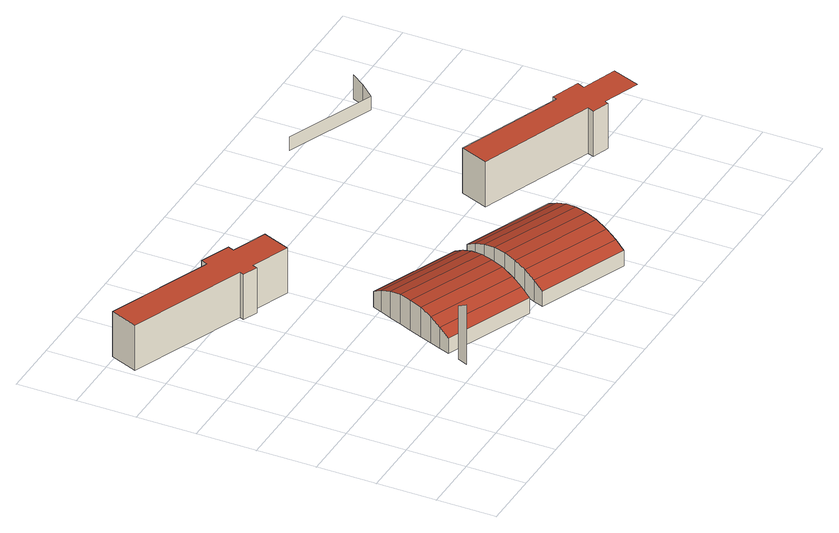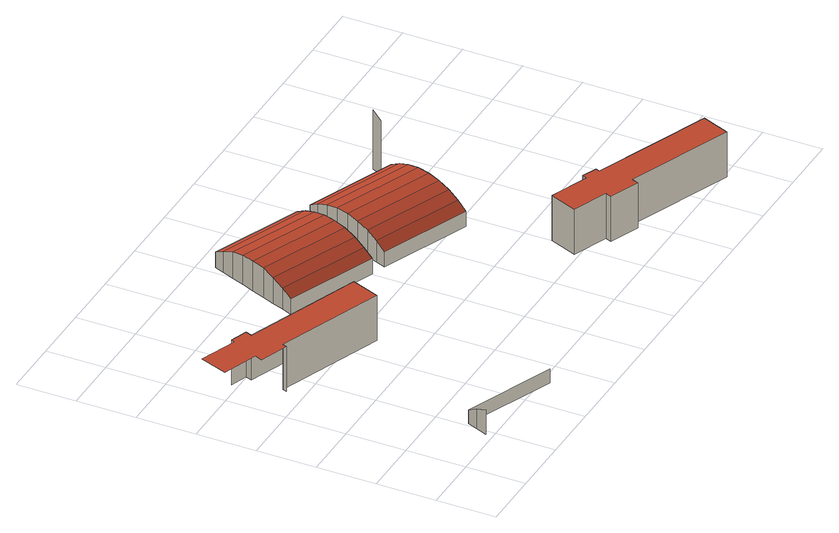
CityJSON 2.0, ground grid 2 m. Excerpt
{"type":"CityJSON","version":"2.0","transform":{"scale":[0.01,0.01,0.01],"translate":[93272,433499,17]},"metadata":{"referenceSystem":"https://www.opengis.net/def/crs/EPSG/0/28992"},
"CityObjects":{
"building1":{"type":"Building","attributes":{"measuredHeight":21.81},"children":["building1-1","building1-2"],"geometry":[{"type":"MultiSurface","lod":"2","boundaries":[[[0,1,2,3]],[[4,0,3,5]],[[6,7,8,9]],[[1,10,11,2]],[[12,13,14,15]],[[13,16,17,14]],[[16,18,19,17]],[[20,4,5,21]],[[18,22,23,19]],[[24,20,21,25]],[[10,1,0,4,20,24,26,27,28,29,30,31]],[[32,23,22,33]],[[10,31,34,11]],[[26,24,25,35]],[[36,12,15,37]],[[12,36,38,13]],[[39,32,33,40]],[[13,38,41,16]],[[31,30,42,34]],[[43,39,40,44]],[[27,26,35,45]],[[16,41,46,18]],[[47,43,44,48]],[[30,29,49,42]],[[18,46,50,22]],[[22,50,51,33]],[[29,28,52,49]],[[28,27,45,52]],[[33,51,53,40]],[[41,38,54,55]],[[40,53,56,44]],[[46,41,55,57]],[[44,56,58,48]],[[59,60,61,62]],[[63,47,48,58]],[[50,46,57,64]],[[60,65,66,61]],[[64,67,51,50]],[[65,68,69,66]],[[67,70,53,51]],[[71,69,68,72]],[[70,73,56,53]],[[74,71,72,75]],[[73,63,58,56]],[[76,74,75,77]],[[78,76,77,79]],[[65,80,81,68]],[[68,81,82,72]],[[72,82,83,75]],[[75,83,84,77]],[[77,84,85,79]],[[86,78,79,85]],[[87,88,82,81]],[[88,89,83,82]],[[89,90,84,83]],[[90,86,85,84]],[[91,92,93,94]],[[92,95,96,93]],[[97,91,94,98]],[[99,100,101,102]],[[95,103,104,96]],[[103,105,106,104]],[[93,96,104,106,107,108,109,110,111,112,98,94]],[[113,97,98,112]],[[114,99,102,115]],[[116,114,115,117]]],"semantics":{"surfaces":[{"type":"WallSurface"},{"type":"RoofSurface"}],"values":[0,0,0,0,0,0,0,0,0,0,1,0,0,0,0,1,0,1,0,0,0,1,0,0,1,1,0,0,1,0,1,0,1,0,0,0,0,0,0,0,0,0,0,0,0,0,1,1,1,1,1,0,0,0,0,0,0,0,0,0,0,0,1,0,0,0]}}]},
"building1-1":{"type":"BuildingInstallation","parents":["building1"],"geometry":[{"type":"MultiSurface","lod":"2","boundaries":[[[47,43,44,48]],[[43,39,40,44]],[[73,63,58,56]],[[63,47,48,58]],[[70,73,56,53]],[[67,70,53,51]],[[64,67,51,50]],[[18,22,23,19]],[[50,46,57,64]],[[16,18,19,17]],[[46,41,55,57]],[[13,16,17,14]],[[41,38,54,55]],[[38,36,37,54]],[[36,12,15,37]],[[39,32,33,40]],[[32,23,22,33]],[[12,13,14,15]],[[16,41,46,18]],[[44,56,58,48]],[[40,53,56,44]],[[33,51,53,40]],[[18,46,50,22]],[[22,50,51,33]],[[13,38,41,16]],[[12,36,38,13]]],"semantics":{"surfaces":[{"type":"WallSurface"},{"type":"RoofSurface"}],"values":[0,0,0,0,0,0,0,0,0,0,0,0,0,0,0,0,0,0,1,1,1,1,1,1,1,1]}}]},
"building1-2":{"type":"BuildingInstallation","parents":["building1"],"geometry":[{"type":"MultiSurface","lod":"2","boundaries":[[[78,76,77,79]],[[71,69,68,72]],[[90,86,85,84]],[[76,74,75,77]],[[86,78,79,85]],[[89,90,84,83]],[[74,71,72,75]],[[88,89,83,82]],[[87,88,82,81]],[[65,68,69,66]],[[81,80,118,87]],[[60,65,66,61]],[[80,119,120,118]],[[119,121,122,120]],[[121,123,124,122]],[[59,60,61,62]],[[125,59,62,126]],[[123,125,126,124]],[[60,119,80,65]],[[77,84,85,79]],[[59,121,119,60]],[[125,123,121,59]],[[68,81,82,72]],[[65,80,81,68]],[[72,82,83,75]],[[75,83,84,77]]],"semantics":{"surfaces":[{"type":"WallSurface"},{"type":"RoofSurface"}],"values":[0,0,0,0,0,0,0,0,0,0,0,0,0,0,0,0,0,0,1,1,1,1,1,1,1,1]}}]}
},
"vertices":[
[25,1116,248],[62,1210,248],[62,1210,86],[25,1116,86],[418,960,248],[418,960,86],[507,277,86],[493,243,86],[493,243,299],[507,277,277],[416,1070,248],[416,1070,86],[520,317,141],[533,351,163],[533,351,86],[520,317,86],[549,389,180],[549,389,86],[565,430,191],[565,430,86],[413,946,248],[413,946,86],[582,473,194],[582,473,86],[463,927,248],[463,927,86],[469,942,248],[598,891,248],[635,985,248],[517,1032,248],[525,1052,248],[424,1092,248],[600,516,86],[600,516,191],[424,1092,86],[469,942,86],[822,195,141],[822,195,86],[836,229,163],[616,557,86],[616,557,180],[851,267,180],[525,1052,86],[632,595,86],[632,595,163],[598,891,86],[868,308,191],[646,629,86],[646,629,141],[517,1032,86],[885,351,194],[902,394,191],[635,985,86],[919,435,180],[836,229,86],[851,267,86],[934,473,163],[868,308,86],[948,507,141],[885,211,163],[901,249,180],[901,249,86],[885,211,86],[948,507,86],[885,351,86],[917,291,191],[917,291,86],[902,394,86],[934,333,194],[934,333,86],[919,435,86],[951,376,86],[951,376,191],[934,473,86],[968,417,86],[968,417,180],[984,455,86],[984,455,163],[997,490,86],[997,490,141],[1220,169,191],[1237,211,194],[1254,254,191],[1271,295,180],[1286,333,163],[1300,368,141],[1300,368,86],[1237,211,86],[1254,254,86],[1271,295,86],[1286,333,86],[1310,660,86],[1274,565,86],[1274,565,248],[1310,660,248],[1668,419,86],[1668,419,248],[1671,525,86],[1671,525,248],[1588,1103,135],[1285,1225,135],[1285,1225,86],[1588,1103,86],[1660,397,86],[1660,397,248],[1717,376,86],[1717,376,248],[1722,389,248],[1847,342,248],[1882,436,248],[1763,480,248],[1773,504,248],[1676,540,248],[1676,540,86],[1602,1137,157],[1602,1137,86],[1617,1176,173],[1617,1176,86],
[1220,169,86],[1203,127,180],[1203,127,86],[1188,89,163],[1188,89,86],[1174,55,141],[1174,55,86],[871,177,141],[871,177,86]
]}
